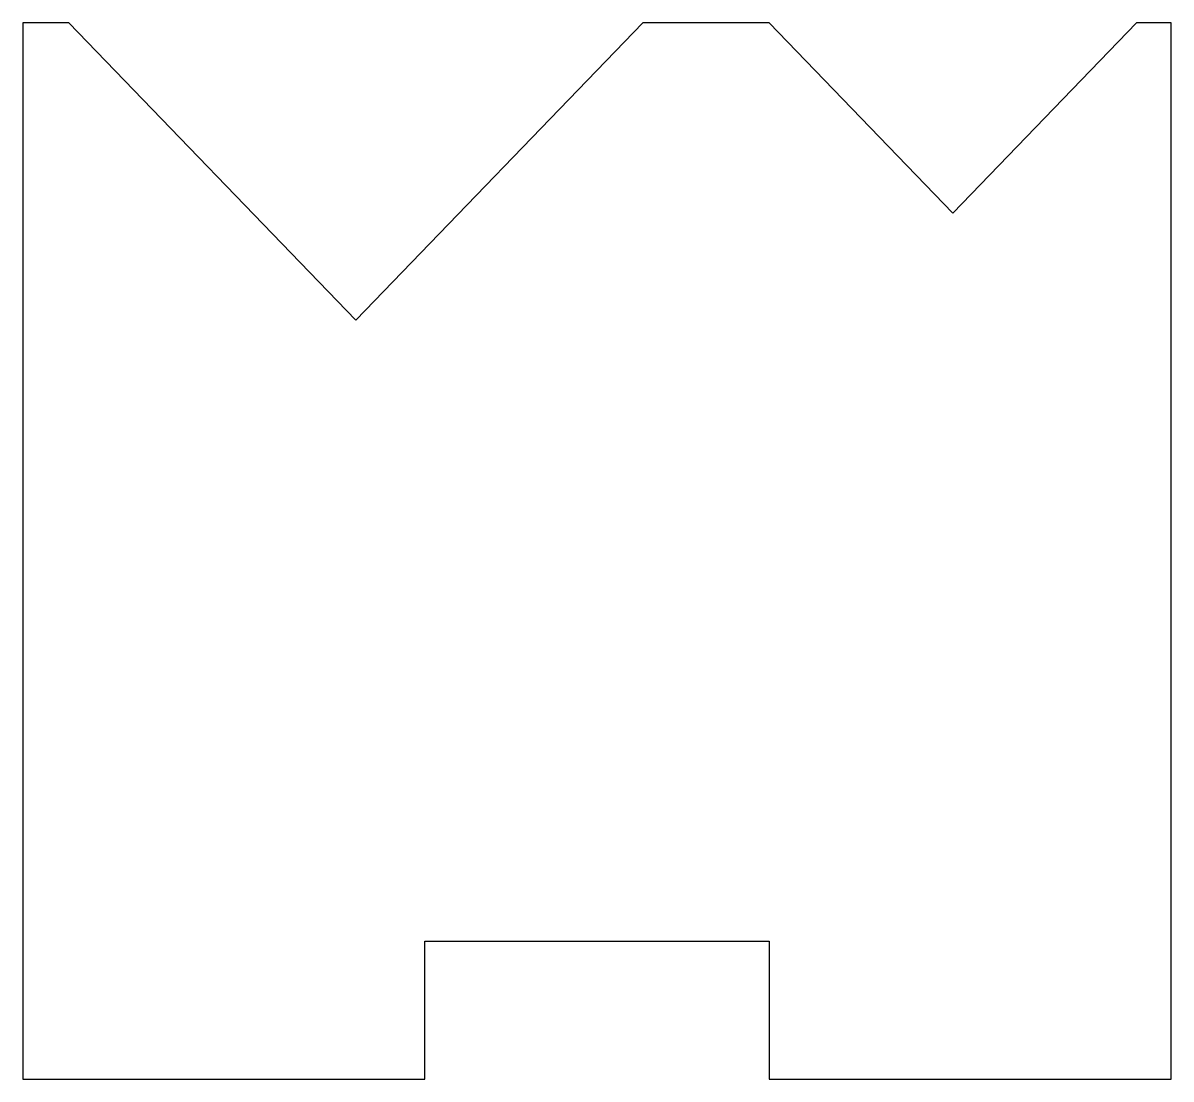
# Model space of a CAD drawing. Extents: x -40.5 to 9.5, y -37.7 to 8.3.
import ezdxf

# ---------------------------------------------------------------- set-up
doc = ezdxf.new("R2010")
doc.units = 0

msp = doc.modelspace()

# ---------------------------------------------------------------- linework, layer by layer
at = {"color": 7, "linetype": 'CONTINUOUS'}
for p, q in [((-38.5, 8.28), (-40.5, 8.28)), ((-40.5, 8.28), (-40.5, -37.72)), ((-26, -4.66), (-38.5, 8.28)), ((-13.5, 8.28), (-26, -4.66)), ((-8, 8.28), (-13.5, 8.28)), ((0, 0), (-8, 8.28)), ((8, 8.28), (0, 0)), ((9.5, 8.28), (8, 8.28)), ((9.5, -37.72), (9.5, 8.28)), ((-23, -37.72), (-23, -31.72)), ((-23, -31.72), (-8, -31.72)), ((-8, -31.72), (-8, -37.72)), ((-40.5, -37.72), (-23, -37.72)), ((-8, -37.72), (9.5, -37.72))]:
    msp.add_line(p, q, dxfattribs=at)

doc.saveas('drawing.dxf')
